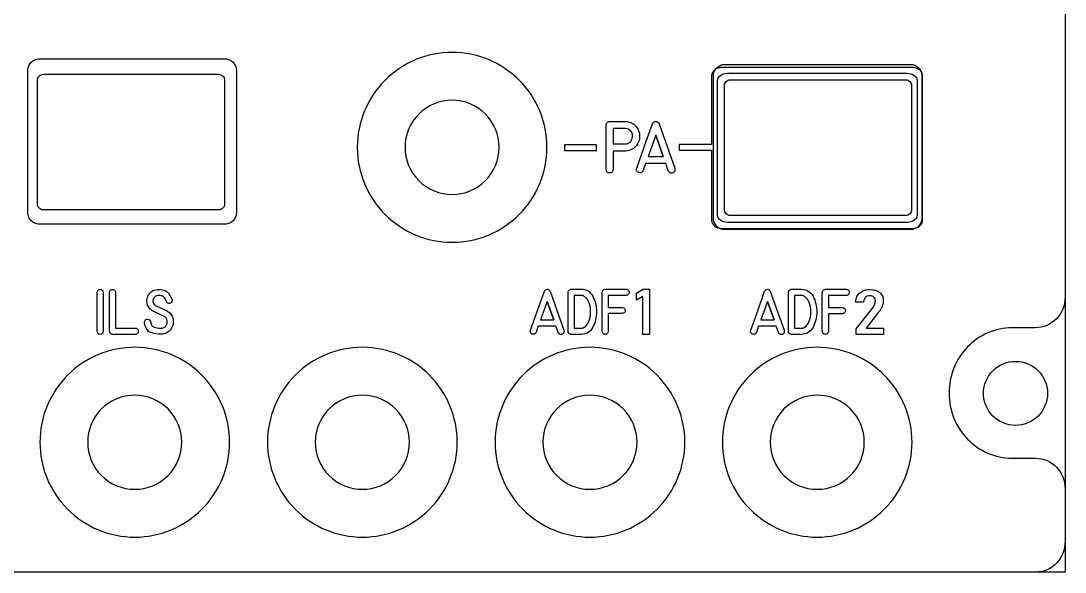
# Model space of a CAD drawing. Extents: x 27 to 704, y 10 to 614.
# Drawn here: x 623.1 to 704.3, y 527.9 to 570.7 of the extents above; entities that cross this region are included whole.
import ezdxf

# ---------------------------------------------------------------- set-up
doc = ezdxf.new("R2010")
doc.units = 0
for name, color, linetype in [('_BACKPANEL', 5, 'CONTINUOUS'), ('_ENGRAVING', 105, 'CONTINUOUS'), ('_TOPLAYER', 1, 'CONTINUOUS')]:
    doc.layers.add(name, color=color, linetype=linetype)

msp = doc.modelspace()

# ---------------------------------------------------------------- linework, layer by layer
at = {"layer": '_BACKPANEL'}
for points in [[(704.251, 555.656), (704.251, 537.553), (704.251, 527.854), (559.251, 527.854), (559.251, 537.553), (559.251, 556.036), (559.251, 573.895), (559.251, 589.238), (559.251, 598.937), (559.251, 608.636), (559.251, 613.485), (704.251, 613.485), (704.251, 608.636), (704.251, 598.937), (704.251, 589.238), (704.251, 574.845)], [(624.521, 567.721), (638.942, 567.721), (639.033, 567.717), (639.122, 567.703), (639.208, 567.681), (639.29, 567.651), (639.368, 567.614), (639.441, 567.569), (639.51, 567.517), (639.574, 567.46), (639.631, 567.396), (639.683, 567.328), (639.727, 567.254), (639.765, 567.176), (639.795, 567.094), (639.817, 567.008), (639.831, 566.92), (639.835, 566.828), (639.835, 555.777), (639.831, 555.686), (639.817, 555.597), (639.795, 555.512), (639.765, 555.43), (639.727, 555.352), (639.683, 555.278), (639.631, 555.209), (639.574, 555.146), (639.51, 555.088), (639.441, 555.037), (639.368, 554.992), (639.29, 554.955), (639.208, 554.925), (639.122, 554.903), (639.033, 554.889), (638.942, 554.884), (624.521, 554.884), (624.43, 554.889), (624.341, 554.903), (624.255, 554.925), (624.173, 554.955), (624.095, 554.992), (624.022, 555.037), (623.953, 555.088), (623.89, 555.146), (623.832, 555.209), (623.781, 555.278), (623.736, 555.352), (623.698, 555.43), (623.668, 555.512), (623.646, 555.597), (623.633, 555.686), (623.628, 555.777), (623.628, 566.828), (623.633, 566.92), (623.646, 567.008), (623.668, 567.094), (623.698, 567.176), (623.736, 567.254), (623.781, 567.328), (623.832, 567.396), (623.89, 567.46), (623.953, 567.517), (624.022, 567.569), (624.095, 567.614), (624.173, 567.651), (624.255, 567.681), (624.341, 567.703), (624.43, 567.717)], [(677.805, 567.292), (692.226, 567.292), (692.317, 567.288), (692.406, 567.274), (692.491, 567.252), (692.573, 567.222), (692.651, 567.184), (692.725, 567.14), (692.794, 567.088), (692.857, 567.031), (692.915, 566.967), (692.966, 566.898), (693.011, 566.825), (693.049, 566.747), (693.079, 566.665), (693.101, 566.579), (693.114, 566.49), (693.119, 566.399), (693.119, 555.348), (693.114, 555.257), (693.101, 555.168), (693.079, 555.083), (693.049, 555.001), (693.011, 554.923), (692.966, 554.849), (692.915, 554.78), (692.857, 554.717), (692.794, 554.659), (692.725, 554.608), (692.651, 554.563), (692.573, 554.525), (692.491, 554.495), (692.406, 554.473), (692.317, 554.46), (692.226, 554.455), (677.805, 554.455), (677.713, 554.46), (677.625, 554.473), (677.539, 554.495), (677.457, 554.525), (677.379, 554.563), (677.305, 554.608), (677.237, 554.659), (677.173, 554.717), (677.116, 554.78), (677.064, 554.849), (677.019, 554.923), (676.982, 555.001), (676.952, 555.083), (676.93, 555.168), (676.916, 555.257), (676.912, 555.348), (676.912, 566.399), (676.916, 566.49), (676.93, 566.579), (676.952, 566.665), (676.982, 566.747), (677.019, 566.825), (677.064, 566.898), (677.116, 566.967), (677.173, 567.031), (677.237, 567.088), (677.305, 567.14), (677.379, 567.184), (677.457, 567.222), (677.539, 567.252), (677.625, 567.274), (677.713, 567.288)], [(697.906, 541.737), (697.919, 541.991), (697.957, 542.238), (698.018, 542.477), (698.102, 542.705), (698.206, 542.923), (698.331, 543.128), (698.474, 543.32), (698.635, 543.496), (698.811, 543.657), (699.003, 543.8), (699.208, 543.925), (699.426, 544.03), (699.654, 544.113), (699.893, 544.175), (700.14, 544.212), (700.394, 544.225), (700.649, 544.212), (700.896, 544.175), (701.134, 544.113), (701.363, 544.03), (701.58, 543.925), (701.785, 543.8), (701.977, 543.657), (702.154, 543.496), (702.314, 543.32), (702.457, 543.128), (702.582, 542.923), (702.687, 542.705), (702.771, 542.477), (702.832, 542.238), (702.87, 541.991), (702.882, 541.737), (702.87, 541.483), (702.832, 541.236), (702.771, 540.997), (702.687, 540.768), (702.582, 540.551), (702.457, 540.346), (702.314, 540.154), (702.154, 539.978), (701.977, 539.817), (701.785, 539.674), (701.58, 539.549), (701.363, 539.444), (701.134, 539.361), (700.896, 539.299), (700.649, 539.262), (700.394, 539.249), (700.14, 539.262), (699.893, 539.299), (699.654, 539.361), (699.426, 539.444), (699.208, 539.549), (699.003, 539.674), (698.811, 539.817), (698.635, 539.978), (698.474, 540.154), (698.331, 540.346), (698.206, 540.551), (698.102, 540.768), (698.018, 540.997), (697.957, 541.236), (697.919, 541.483)]]:
    msp.add_lwpolyline(points, close=True, dxfattribs=at)
for points in [[(656.606, 564.508, 0.414214), (652.948, 560.85, 0.414214), (656.606, 557.192, 0.414214), (660.264, 560.85, 0.414214)], [(631.935, 541.601, 0.414214), (628.277, 537.943, 0.414214), (631.935, 534.285, 0.414214), (635.593, 537.943, 0.414214)], [(649.627, 541.601, 0.414214), (645.969, 537.943, 0.414214), (649.627, 534.285, 0.414214), (653.285, 537.943, 0.414214)], [(667.319, 541.601, 0.414214), (663.661, 537.943, 0.414214), (667.319, 534.285, 0.414214), (670.977, 537.943, 0.414214)], [(684.982, 541.601, 0.414214), (681.324, 537.943, 0.414214), (684.982, 534.285, 0.414214), (688.64, 537.943, 0.414214)]]:
    msp.add_lwpolyline(points, format="xyb", close=True, dxfattribs=at)
at = {"layer": '_ENGRAVING'}
msp.add_lwpolyline([(676.733, 561.078), (674.251, 561.078), (674.251, 560.631), (676.713, 560.631), (676.773, 560.631), (676.773, 560.561), (676.773, 555.179), (676.777, 555.114), (676.79, 555.051), (676.81, 554.99), (676.838, 554.931), (676.914, 554.823), (677.016, 554.73), (677.139, 554.652), (677.28, 554.594), (677.437, 554.557), (677.605, 554.544), (692.335, 554.544), (692.503, 554.557), (692.659, 554.594), (692.801, 554.652), (692.924, 554.73), (693.025, 554.823), (693.102, 554.931), (693.13, 554.99), (693.15, 555.051), (693.163, 555.114), (693.167, 555.179), (693.167, 566.417), (693.163, 566.482), (693.15, 566.545), (693.13, 566.606), (693.102, 566.664), (693.025, 566.772), (692.924, 566.866), (692.801, 566.944), (692.659, 567.002), (692.503, 567.039), (692.335, 567.052), (677.605, 567.052), (677.437, 567.039), (677.28, 567.002), (677.139, 566.944), (677.016, 566.866), (676.914, 566.772), (676.838, 566.664), (676.81, 566.606), (676.79, 566.545), (676.777, 566.482), (676.773, 566.417), (676.773, 561.118), (676.773, 561.078), (676.733, 561.078)], dxfattribs=at)
for points in [[(678.017, 566.604), (691.963, 566.604), (692.122, 566.592), (692.27, 566.558), (692.404, 566.504), (692.521, 566.432), (692.617, 566.345), (692.689, 566.246), (692.716, 566.191), (692.735, 566.135), (692.747, 566.076), (692.751, 566.016), (692.751, 555.602), (692.747, 555.541), (692.735, 555.483), (692.689, 555.372), (692.617, 555.272), (692.521, 555.185), (692.404, 555.114), (692.27, 555.06), (692.122, 555.025), (691.963, 555.013), (678.017, 555.013), (677.858, 555.025), (677.71, 555.06), (677.576, 555.114), (677.459, 555.185), (677.363, 555.272), (677.291, 555.372), (677.265, 555.426), (677.245, 555.483), (677.233, 555.541), (677.229, 555.602), (677.229, 566.016), (677.233, 566.076), (677.245, 566.135), (677.291, 566.246), (677.363, 566.345), (677.459, 566.432), (677.576, 566.504), (677.71, 566.558), (677.858, 566.592)], [(670.049, 562.859), (670.086, 562.859), (670.206, 562.846), (670.321, 562.822), (670.432, 562.789), (670.538, 562.746), (670.634, 562.695), (670.722, 562.636), (670.803, 562.569), (670.877, 562.495), (670.944, 562.414), (671.003, 562.324), (671.055, 562.227), (671.1, 562.123), (671.136, 562.014), (671.162, 561.907), (671.177, 561.8), (671.182, 561.694), (671.176, 561.589), (671.16, 561.484), (671.133, 561.38), (671.096, 561.277), (671.02, 561.122), (670.927, 560.986), (670.819, 560.867), (670.694, 560.766), (670.556, 560.683), (670.408, 560.622), (670.252, 560.58), (670.086, 560.559), (670.049, 560.558), (669.117, 560.558), (669.117, 559.133), (669.105, 559.069), (669.087, 559.013), (669.063, 558.965), (669.032, 558.927), (668.995, 558.896), (668.951, 558.875), (668.901, 558.862), (668.845, 558.858), (668.789, 558.862), (668.739, 558.875), (668.695, 558.896), (668.658, 558.927), (668.628, 558.965), (668.604, 559.013), (668.586, 559.069), (668.575, 559.133), (668.575, 562.586), (668.585, 562.643), (668.601, 562.694), (668.624, 562.738), (668.652, 562.775), (668.687, 562.806), (668.728, 562.83), (668.775, 562.848), (668.828, 562.859), (668.845, 562.859)], [(670.951, 559.235), (671.566, 560.957), (672.182, 562.679), (672.221, 562.757), (672.276, 562.813), (672.347, 562.847), (672.433, 562.859), (672.52, 562.849), (672.59, 562.815), (672.646, 562.759), (672.686, 562.679), (673.916, 559.225), (673.926, 559.159), (673.927, 559.099), (673.919, 559.046), (673.903, 558.998), (673.878, 558.957), (673.844, 558.922), (673.802, 558.892), (673.751, 558.869), (673.697, 558.854), (673.646, 558.85), (673.598, 558.855), (673.554, 558.87), (673.512, 558.896), (673.474, 558.932), (673.439, 558.978), (673.407, 559.034), (673.21, 559.592), (671.647, 559.592), (671.455, 559.047), (671.423, 558.991), (671.387, 558.945), (671.349, 558.909), (671.307, 558.884), (671.261, 558.869), (671.213, 558.864), (671.161, 558.87), (671.106, 558.886), (671.054, 558.91), (671.012, 558.94), (670.978, 558.975), (670.954, 559.016), (670.94, 559.062), (670.934, 559.114), (670.938, 559.172)], [(670.049, 562.308), (669.117, 562.308), (669.117, 561.11), (670.049, 561.11), (670.155, 561.12), (670.255, 561.148), (670.349, 561.194), (670.436, 561.259), (670.511, 561.338), (670.569, 561.426), (670.609, 561.523), (670.632, 561.63), (670.636, 561.761), (670.614, 561.883), (670.565, 561.998), (670.49, 562.104), (670.397, 562.193), (670.292, 562.257), (670.176, 562.295)], [(673.014, 560.141), (672.431, 561.783), (671.845, 560.141)], [(672.431, 561.783), (673.014, 560.141)], [(665.328, 560.604), (667.834, 560.604), (667.834, 561.052), (665.328, 561.052)], [(629.494, 546.56), (629.466, 546.455), (629.444, 546.414), (629.416, 546.38), (629.384, 546.354), (629.347, 546.335), (629.304, 546.324), (629.256, 546.321), (629.209, 546.325), (629.166, 546.336), (629.129, 546.355), (629.097, 546.381), (629.07, 546.414), (629.048, 546.455), (629.02, 546.56), (629.02, 549.568), (629.048, 549.673), (629.07, 549.714), (629.097, 549.748), (629.129, 549.775), (629.166, 549.793), (629.209, 549.805), (629.256, 549.809), (629.304, 549.805), (629.347, 549.794), (629.384, 549.775), (629.416, 549.749), (629.444, 549.715), (629.466, 549.674), (629.494, 549.568)], [(630.206, 546.323), (630.157, 546.33), (630.114, 546.343), (630.076, 546.363), (630.044, 546.389), (630.017, 546.422), (629.995, 546.461), (629.968, 546.56), (629.968, 549.568), (629.997, 549.675), (630.019, 549.717), (630.047, 549.751), (630.08, 549.777), (630.119, 549.795), (630.163, 549.806), (630.212, 549.809), (630.261, 549.804), (630.305, 549.792), (630.342, 549.773), (630.373, 549.746), (630.399, 549.713), (630.418, 549.672), (630.439, 549.568), (630.439, 546.798), (631.981, 546.8), (632.036, 546.79), (632.084, 546.774), (632.125, 546.753), (632.158, 546.725), (632.184, 546.691), (632.202, 546.652), (632.212, 546.607), (632.215, 546.555), (632.211, 546.504), (632.2, 546.46), (632.181, 546.421), (632.155, 546.389), (632.122, 546.363), (632.081, 546.343), (632.034, 546.33), (631.979, 546.323)], [(634.37, 548.18), (634.397, 548.168), (634.427, 548.152), (634.454, 548.137), (634.48, 548.121), (634.507, 548.105), (634.586, 548.047), (634.657, 547.983), (634.72, 547.915), (634.775, 547.841), (634.822, 547.762), (634.861, 547.677), (634.893, 547.587), (634.916, 547.492), (634.935, 547.337), (634.93, 547.177), (634.91, 547.064), (634.877, 546.955), (634.83, 546.85), (634.77, 546.749), (634.7, 546.657), (634.621, 546.575), (634.533, 546.505), (634.437, 546.446), (634.329, 546.395), (634.218, 546.359), (634.106, 546.337), (633.991, 546.33), (633.8, 546.336), (633.613, 546.355), (633.43, 546.387), (633.252, 546.431), (633.167, 546.462), (633.088, 546.503), (633.016, 546.555), (632.95, 546.617), (632.89, 546.69), (632.837, 546.774), (632.79, 546.868), (632.749, 546.973), (632.719, 547.089), (632.695, 547.208), (632.69, 547.267), (632.698, 547.323), (632.719, 547.375), (632.755, 547.424), (632.799, 547.464), (632.849, 547.489), (632.904, 547.499), (632.964, 547.496), (633.025, 547.475), (633.076, 547.44), (633.117, 547.392), (633.148, 547.329), (633.153, 547.313), (633.201, 547.147), (633.263, 547.019), (633.3, 546.968), (633.34, 546.927), (633.385, 546.895), (633.433, 546.873), (633.542, 546.842), (633.671, 546.821), (633.82, 546.81), (633.988, 546.808), (634.067, 546.813), (634.139, 546.828), (634.205, 546.852), (634.264, 546.886), (634.317, 546.93), (634.363, 546.984), (634.403, 547.048), (634.437, 547.121), (634.458, 547.192), (634.468, 547.264), (634.467, 547.337), (634.454, 547.411), (634.431, 547.483), (634.399, 547.549), (634.358, 547.609), (634.309, 547.662), (634.253, 547.704), (634.182, 547.742), (633.409, 548.088), (633.383, 548.101), (633.293, 548.155), (633.212, 548.214), (633.14, 548.279), (633.076, 548.348), (633.022, 548.424), (632.976, 548.504), (632.94, 548.59), (632.913, 548.682), (632.89, 548.789), (632.88, 548.894), (632.882, 548.996), (632.896, 549.095), (632.921, 549.191), (632.958, 549.285), (633.008, 549.375), (633.069, 549.463), (633.138, 549.545), (633.213, 549.615), (633.293, 549.674), (633.379, 549.723), (633.469, 549.761), (633.565, 549.788), (633.666, 549.804), (633.773, 549.81), (633.956, 549.805), (634.13, 549.771), (634.214, 549.749), (634.299, 549.716), (634.398, 549.661), (634.484, 549.597), (634.559, 549.523), (634.621, 549.44), (634.727, 549.258), (634.823, 549.061), (634.838, 549.017), (634.843, 548.937), (634.821, 548.865), (634.78, 548.801), (634.744, 548.77), (634.7, 548.744), (634.653, 548.729), (634.605, 548.725), (634.554, 548.733), (634.505, 548.75), (634.463, 548.779), (634.426, 548.818), (634.395, 548.869), (634.303, 549.07), (634.244, 549.165), (634.165, 549.241), (634.094, 549.281), (634.018, 549.309), (633.909, 549.328), (633.756, 549.333), (633.651, 549.32), (633.558, 549.282), (633.479, 549.221), (633.414, 549.136), (633.38, 549.072), (633.358, 549.004), (633.35, 548.933), (633.353, 548.858), (633.373, 548.769), (633.409, 548.691), (633.46, 548.623), (633.527, 548.566), (633.542, 548.555), (633.56, 548.544), (633.579, 548.535), (633.599, 548.527)], [(662.695, 546.652), (663.234, 548.162), (663.774, 549.671), (663.809, 549.74), (663.857, 549.789), (663.919, 549.818), (663.994, 549.829), (664.07, 549.82), (664.132, 549.79), (664.181, 549.741), (664.216, 549.671), (665.294, 546.643), (665.303, 546.533), (665.297, 546.486), (665.283, 546.445), (665.261, 546.408), (665.231, 546.377), (665.194, 546.352), (665.149, 546.332), (665.102, 546.318), (665.057, 546.314), (665.015, 546.319), (664.976, 546.332), (664.94, 546.355), (664.907, 546.386), (664.848, 546.475), (664.675, 546.965), (663.305, 546.965), (663.137, 546.487), (663.078, 546.398), (663.044, 546.366), (663.007, 546.344), (662.967, 546.331), (662.925, 546.327), (662.879, 546.332), (662.831, 546.346), (662.786, 546.367), (662.748, 546.393), (662.719, 546.424), (662.698, 546.46), (662.685, 546.5), (662.68, 546.546)], [(665.86, 549.829), (666.652, 549.829), (666.795, 549.82), (666.928, 549.795), (667.053, 549.752), (667.168, 549.692), (667.274, 549.615), (667.37, 549.521), (667.458, 549.409), (667.536, 549.281), (667.605, 549.142), (667.665, 549), (667.715, 548.854), (667.756, 548.705), (667.789, 548.553), (667.812, 548.397), (667.825, 548.238), (667.83, 548.075), (667.825, 547.912), (667.812, 547.753), (667.788, 547.597), (667.756, 547.445), (667.715, 547.296), (667.664, 547.15), (667.604, 547.008), (667.535, 546.869), (667.457, 546.741), (667.369, 546.63), (667.273, 546.535), (667.167, 546.458), (667.052, 546.398), (666.928, 546.356), (666.794, 546.33), (666.652, 546.321), (665.86, 546.321), (665.863, 546.321), (665.86, 546.321), (665.8, 546.332), (665.723, 546.362), (665.669, 546.411), (665.637, 546.479), (665.626, 546.565), (665.625, 546.565), (665.626, 549.589), (665.625, 549.603), (665.631, 549.648), (665.646, 549.69), (665.668, 549.728), (665.698, 549.763), (665.734, 549.792), (665.773, 549.812), (665.816, 549.825), (665.862, 549.829)], [(668.259, 546.565), (668.259, 549.586), (668.285, 549.686), (668.306, 549.726), (668.333, 549.759), (668.366, 549.787), (668.404, 549.807), (668.448, 549.821), (668.497, 549.829), (670.124, 549.829), (670.179, 549.821), (670.227, 549.807), (670.267, 549.786), (670.3, 549.759), (670.325, 549.725), (670.343, 549.685), (670.354, 549.639), (670.358, 549.586), (670.354, 549.534), (670.343, 549.488), (670.325, 549.448), (670.299, 549.415), (670.265, 549.388), (670.225, 549.368), (670.176, 549.355), (670.121, 549.348), (668.731, 549.348), (668.731, 548.411), (669.815, 548.411), (669.917, 548.39), (669.957, 548.37), (669.99, 548.344), (670.016, 548.312), (670.034, 548.274), (670.046, 548.23), (670.05, 548.18), (670.047, 548.129), (670.037, 548.084), (670.019, 548.044), (669.993, 548.01), (669.96, 547.982), (669.919, 547.959), (669.815, 547.929), (668.731, 547.929), (668.731, 546.565), (668.71, 546.461), (668.691, 546.42), (668.666, 546.386), (668.634, 546.36), (668.596, 546.341), (668.553, 546.329), (668.503, 546.325), (668.453, 546.328), (668.409, 546.338), (668.37, 546.357), (668.337, 546.383), (668.309, 546.417), (668.286, 546.458)], [(671.959, 546.319), (671.437, 546.319), (671.437, 549.255), (670.936, 548.973), (670.936, 549.513), (671.437, 549.821), (671.959, 549.821)], [(679.815, 546.648), (680.354, 548.158), (680.894, 549.667), (680.929, 549.736), (680.977, 549.785), (681.039, 549.814), (681.115, 549.825), (681.19, 549.816), (681.252, 549.786), (681.301, 549.737), (681.336, 549.667), (682.414, 546.639), (682.424, 546.529), (682.417, 546.482), (682.403, 546.441), (682.381, 546.404), (682.351, 546.373), (682.314, 546.348), (682.269, 546.328), (682.222, 546.315), (682.177, 546.31), (682.136, 546.315), (682.097, 546.329), (682.06, 546.351), (682.027, 546.382), (681.968, 546.472), (681.795, 546.961), (680.425, 546.961), (680.257, 546.484), (680.198, 546.394), (680.164, 546.362), (680.127, 546.34), (680.087, 546.327), (680.045, 546.323), (680, 546.328), (679.951, 546.342), (679.906, 546.363), (679.869, 546.389), (679.839, 546.42), (679.818, 546.456), (679.805, 546.497), (679.8, 546.542)], [(682.98, 549.825), (683.772, 549.825), (683.915, 549.816), (684.048, 549.791), (684.173, 549.748), (684.288, 549.688), (684.394, 549.611), (684.49, 549.517), (684.578, 549.405), (684.656, 549.277), (684.725, 549.138), (684.785, 548.996), (684.835, 548.85), (684.877, 548.701), (684.909, 548.549), (684.932, 548.393), (684.946, 548.234), (684.95, 548.071), (684.946, 547.908), (684.932, 547.749), (684.909, 547.593), (684.876, 547.441), (684.835, 547.292), (684.784, 547.146), (684.724, 547.004), (684.655, 546.865), (684.577, 546.737), (684.489, 546.626), (684.393, 546.531), (684.287, 546.454), (684.172, 546.394), (684.048, 546.352), (683.914, 546.326), (683.772, 546.317), (682.98, 546.317), (682.984, 546.317), (682.98, 546.317), (682.92, 546.328), (682.843, 546.358), (682.789, 546.407), (682.757, 546.475), (682.747, 546.561), (682.745, 546.561), (682.747, 549.585), (682.745, 549.599), (682.751, 549.644), (682.766, 549.686), (682.788, 549.724), (682.818, 549.759), (682.854, 549.788), (682.893, 549.808), (682.936, 549.821), (682.982, 549.825)], [(685.379, 546.561), (685.379, 549.582), (685.405, 549.682), (685.427, 549.722), (685.454, 549.756), (685.486, 549.783), (685.524, 549.803), (685.568, 549.817), (685.617, 549.825), (687.245, 549.825), (687.299, 549.817), (687.347, 549.803), (687.387, 549.782), (687.42, 549.755), (687.445, 549.721), (687.464, 549.682), (687.475, 549.635), (687.478, 549.583), (687.474, 549.53), (687.463, 549.484), (687.445, 549.444), (687.419, 549.411), (687.386, 549.384), (687.345, 549.364), (687.297, 549.351), (687.241, 549.344), (685.851, 549.344), (685.851, 548.407), (686.935, 548.407), (687.037, 548.386), (687.077, 548.366), (687.11, 548.34), (687.136, 548.308), (687.155, 548.27), (687.166, 548.226), (687.171, 548.176), (687.168, 548.125), (687.157, 548.08), (687.139, 548.04), (687.113, 548.006), (687.08, 547.978), (687.039, 547.955), (686.935, 547.926), (685.851, 547.926), (685.851, 546.561), (685.831, 546.457), (685.811, 546.416), (685.786, 546.382), (685.754, 546.356), (685.717, 546.337), (685.673, 546.325), (685.623, 546.321), (685.573, 546.324), (685.529, 546.335), (685.49, 546.353), (685.457, 546.379), (685.429, 546.413), (685.407, 546.454)], [(689.052, 549.803), (689.296, 549.789), (689.406, 549.771), (689.509, 549.746), (689.604, 549.714), (689.692, 549.676), (689.772, 549.63), (689.844, 549.577), (689.909, 549.518), (689.965, 549.452), (690.013, 549.381), (690.052, 549.303), (690.082, 549.219), (690.103, 549.129), (690.116, 549.033), (690.121, 548.93), (690.121, 548.923), (690.115, 548.822), (690.098, 548.718), (690.069, 548.609), (690.029, 548.497), (689.977, 548.383), (689.915, 548.268), (689.841, 548.152), (689.757, 548.036), (688.784, 546.797), (690.132, 546.797), (690.132, 546.309), (688.006, 546.309), (688.006, 546.756), (689.209, 548.25), (689.335, 548.432), (689.427, 548.607), (689.46, 548.691), (689.484, 548.772), (689.498, 548.848), (689.503, 548.921), (689.503, 548.93), (689.496, 549.017), (689.475, 549.093), (689.44, 549.159), (689.391, 549.213), (689.329, 549.256), (689.254, 549.286), (689.166, 549.304), (689.066, 549.31), (688.965, 549.303), (688.875, 549.28), (688.796, 549.242), (688.728, 549.189), (688.672, 549.123), (688.629, 549.043), (688.6, 548.949), (688.585, 548.842), (688.585, 548.825), (687.967, 548.825), (687.967, 548.842), (687.981, 548.954), (688.002, 549.06), (688.031, 549.159), (688.067, 549.251), (688.111, 549.337), (688.163, 549.416), (688.222, 549.488), (688.289, 549.553), (688.362, 549.611), (688.442, 549.662), (688.528, 549.705), (688.621, 549.74), (688.719, 549.768), (688.824, 549.787), (688.935, 549.799)], [(664.504, 547.447), (663.993, 548.885), (663.478, 547.447)], [(663.993, 548.885), (664.504, 547.447)], [(666.652, 546.804), (666.658, 546.804), (666.667, 546.804), (666.673, 546.805), (666.68, 546.806), (666.688, 546.807), (666.697, 546.808), (666.704, 546.809), (666.712, 546.809), (666.719, 546.81), (666.727, 546.811), (666.741, 546.815), (666.748, 546.817), (666.756, 546.821), (666.763, 546.822), (666.773, 546.825), (666.779, 546.827), (666.788, 546.83), (666.803, 546.837), (666.82, 546.844), (666.827, 546.846), (666.835, 546.851), (666.848, 546.859), (666.865, 546.868), (666.872, 546.872), (666.88, 546.878), (666.895, 546.888), (666.903, 546.892), (666.912, 546.898), (666.919, 546.904), (666.927, 546.91), (666.934, 546.915), (666.943, 546.921), (666.959, 546.934), (666.973, 546.948), (666.979, 546.955), (666.988, 546.964), (666.995, 546.97), (667.003, 546.979), (667.018, 546.993), (667.025, 547), (667.033, 547.008), (667.04, 547.016), (667.048, 547.025), (667.062, 547.042), (667.077, 547.061), (667.09, 547.08), (667.097, 547.089), (667.106, 547.099), (667.111, 547.109), (667.119, 547.119), (667.125, 547.131), (667.132, 547.142), (667.146, 547.162), (667.152, 547.173), (667.159, 547.184), (667.165, 547.196), (667.173, 547.207), (667.183, 547.229), (667.189, 547.241), (667.196, 547.255), (667.202, 547.266), (667.21, 547.279), (667.214, 547.291), (667.22, 547.304), (667.232, 547.33), (667.243, 547.357), (667.248, 547.37), (667.253, 547.385), (667.258, 547.399), (667.264, 547.414), (667.272, 547.441), (667.276, 547.455), (667.282, 547.471), (667.29, 547.5), (667.301, 547.529), (667.303, 547.543), (667.307, 547.56), (667.311, 547.574), (667.316, 547.59), (667.318, 547.603), (667.322, 547.62), (667.327, 547.652), (667.33, 547.667), (667.334, 547.683), (667.336, 547.697), (667.339, 547.714), (667.344, 547.746), (667.347, 547.762), (667.351, 547.779), (667.354, 547.811), (667.355, 547.826), (667.358, 547.844), (667.361, 547.876), (667.363, 547.909), (667.364, 547.943), (667.366, 547.976), (667.367, 547.992), (667.369, 548.01), (667.37, 548.025), (667.371, 548.043), (667.371, 548.058), (667.371, 548.075), (667.371, 548.091), (667.371, 548.108), (667.37, 548.124), (667.369, 548.142), (667.369, 548.157), (667.369, 548.174), (667.366, 548.209), (667.364, 548.239), (667.361, 548.275), (667.359, 548.306), (667.356, 548.339), (667.353, 548.354), (667.353, 548.371), (667.346, 548.404), (667.343, 548.418), (667.341, 548.435), (667.336, 548.467), (667.331, 548.5), (667.322, 548.531), (667.317, 548.56), (667.312, 548.574), (667.309, 548.591), (667.304, 548.605), (667.301, 548.621), (667.292, 548.651), (667.284, 548.68), (667.278, 548.692), (667.274, 548.707), (667.264, 548.736), (667.253, 548.764), (667.248, 548.776), (667.243, 548.791), (667.237, 548.803), (667.232, 548.817), (667.22, 548.842), (667.21, 548.866), (667.198, 548.892), (667.191, 548.903), (667.186, 548.914), (667.173, 548.938), (667.159, 548.961), (667.152, 548.972), (667.146, 548.983), (667.132, 549.003), (667.126, 549.014), (667.121, 549.024), (667.092, 549.063), (667.065, 549.101), (667.035, 549.135), (667.005, 549.168), (666.976, 549.197), (666.944, 549.223), (666.912, 549.248), (666.88, 549.271), (666.85, 549.289), (666.82, 549.305), (666.788, 549.317), (666.756, 549.329), (666.741, 549.333), (666.727, 549.339), (666.697, 549.344), (666.667, 549.346), (666.658, 549.346), (666.652, 549.346), (666.097, 549.346), (666.097, 546.804)], [(681.624, 547.443), (681.113, 548.881), (680.599, 547.443)], [(681.113, 548.881), (681.624, 547.443)], [(683.772, 546.8), (683.779, 546.8), (683.787, 546.8), (683.793, 546.801), (683.801, 546.802), (683.808, 546.803), (683.817, 546.804), (683.824, 546.805), (683.832, 546.805), (683.839, 546.806), (683.848, 546.807), (683.861, 546.811), (683.868, 546.813), (683.876, 546.817), (683.884, 546.818), (683.893, 546.821), (683.9, 546.823), (683.908, 546.826), (683.923, 546.833), (683.94, 546.84), (683.947, 546.842), (683.955, 546.847), (683.969, 546.855), (683.985, 546.864), (683.992, 546.868), (684.001, 546.874), (684.016, 546.884), (684.023, 546.889), (684.032, 546.895), (684.039, 546.9), (684.048, 546.907), (684.054, 546.911), (684.063, 546.917), (684.08, 546.931), (684.093, 546.944), (684.1, 546.951), (684.108, 546.96), (684.115, 546.966), (684.123, 546.975), (684.138, 546.989), (684.145, 546.996), (684.153, 547.004), (684.16, 547.012), (684.169, 547.021), (684.182, 547.038), (684.197, 547.057), (684.211, 547.076), (684.217, 547.086), (684.226, 547.095), (684.232, 547.105), (684.239, 547.115), (684.245, 547.127), (684.253, 547.138), (684.266, 547.158), (684.272, 547.169), (684.28, 547.181), (684.285, 547.192), (684.293, 547.203), (684.303, 547.225), (684.309, 547.237), (684.317, 547.251), (684.322, 547.262), (684.33, 547.275), (684.334, 547.287), (684.34, 547.3), (684.352, 547.326), (684.364, 547.354), (684.368, 547.366), (684.374, 547.381), (684.378, 547.395), (684.384, 547.41), (684.392, 547.437), (684.396, 547.451), (684.402, 547.467), (684.411, 547.496), (684.421, 547.525), (684.423, 547.539), (684.427, 547.556), (684.431, 547.57), (684.436, 547.586), (684.438, 547.599), (684.443, 547.616), (684.448, 547.648), (684.45, 547.663), (684.454, 547.679), (684.456, 547.693), (684.459, 547.71), (684.464, 547.742), (684.467, 547.758), (684.471, 547.775), (684.475, 547.807), (684.475, 547.822), (684.478, 547.84), (684.481, 547.872), (684.483, 547.905), (684.485, 547.939), (684.486, 547.972), (684.487, 547.988), (684.49, 548.006), (684.49, 548.021), (684.491, 548.039), (684.491, 548.054), (684.491, 548.071), (684.491, 548.087), (684.491, 548.104), (684.49, 548.12), (684.49, 548.138), (684.49, 548.153), (684.49, 548.17), (684.486, 548.205), (684.485, 548.236), (684.481, 548.272), (684.48, 548.302), (684.476, 548.335), (684.474, 548.35), (684.473, 548.367), (684.466, 548.4), (684.463, 548.415), (684.461, 548.431), (684.456, 548.463), (684.451, 548.496), (684.443, 548.527), (684.438, 548.556), (684.433, 548.57), (684.429, 548.587), (684.424, 548.601), (684.421, 548.617), (684.412, 548.647), (684.404, 548.676), (684.398, 548.689), (684.394, 548.703), (684.384, 548.732), (684.374, 548.76), (684.368, 548.772), (684.364, 548.787), (684.357, 548.799), (684.352, 548.813), (684.34, 548.838), (684.33, 548.862), (684.318, 548.888), (684.311, 548.899), (684.306, 548.91), (684.293, 548.934), (684.28, 548.957), (684.272, 548.968), (684.266, 548.979), (684.253, 548.999), (684.246, 549.01), (684.241, 549.02), (684.212, 549.059), (684.185, 549.097), (684.155, 549.131), (684.125, 549.164), (684.096, 549.193), (684.064, 549.219), (684.032, 549.244), (684.001, 549.267), (683.97, 549.285), (683.94, 549.301), (683.908, 549.313), (683.876, 549.325), (683.861, 549.329), (683.848, 549.335), (683.817, 549.34), (683.787, 549.342), (683.779, 549.342), (683.772, 549.342), (683.217, 549.342), (683.217, 546.8)]]:
    msp.add_lwpolyline(points, close=True, dxfattribs=at)
at = {"layer": '_TOPLAYER'}
msp.add_lwpolyline([(704.25, 581.986), (704.25, 564.223), (704.25, 559.75), (704.25, 551.581), (704.25, 549.208), (704.238, 548.965), (704.203, 548.729), (704.146, 548.501), (704.068, 548.282), (703.971, 548.074), (703.855, 547.878), (703.722, 547.695), (703.572, 547.526), (703.408, 547.373), (703.229, 547.236), (703.038, 547.117), (702.836, 547.017), (702.623, 546.937), (702.401, 546.878), (702.171, 546.842), (701.934, 546.83), (700.133, 546.83), (699.881, 546.823), (699.631, 546.803), (699.386, 546.771), (699.144, 546.726), (698.907, 546.669), (698.674, 546.601), (698.446, 546.521), (698.224, 546.43), (698.006, 546.328), (697.795, 546.215), (697.589, 546.093), (697.39, 545.961), (697.198, 545.819), (697.013, 545.668), (696.835, 545.509), (696.664, 545.341), (696.502, 545.164), (696.348, 544.98), (696.202, 544.789), (696.065, 544.59), (695.938, 544.385), (695.82, 544.173), (695.711, 543.954), (695.613, 543.73), (695.525, 543.501), (695.448, 543.266), (695.382, 543.026), (695.327, 542.782), (695.284, 542.533), (695.253, 542.281), (695.234, 542.025), (695.227, 541.765), (695.234, 541.506), (695.253, 541.25), (695.284, 540.998), (695.327, 540.749), (695.382, 540.505), (695.448, 540.265), (695.525, 540.03), (695.613, 539.801), (695.711, 539.576), (695.82, 539.358), (695.938, 539.146), (696.065, 538.941), (696.202, 538.742), (696.348, 538.551), (696.502, 538.367), (696.664, 538.19), (696.835, 538.022), (697.013, 537.863), (697.198, 537.712), (697.39, 537.571), (697.589, 537.438), (697.795, 537.316), (698.006, 537.204), (698.224, 537.102), (698.446, 537.011), (698.674, 536.931), (698.907, 536.862), (699.144, 536.805), (699.386, 536.761), (699.631, 536.728), (699.881, 536.708), (700.133, 536.702), (701.946, 536.702), (702.182, 536.688), (702.411, 536.652), (702.632, 536.592), (702.844, 536.512), (703.045, 536.411), (703.235, 536.292), (703.413, 536.155), (703.576, 536.001), (703.725, 535.833), (703.858, 535.65), (703.973, 535.454), (704.07, 535.247), (704.147, 535.029), (704.204, 534.801), (704.239, 534.566), (704.251, 534.324), (704.251, 530.232), (704.239, 529.989), (704.205, 529.753), (704.15, 529.525), (704.075, 529.307), (703.98, 529.099), (703.867, 528.903), (703.737, 528.72), (703.591, 528.551), (703.43, 528.397), (703.255, 528.26), (703.067, 528.141), (702.867, 528.041), (702.657, 527.961), (702.436, 527.903), (702.208, 527.867), (701.971, 527.854), (561.572, 527.854)], dxfattribs=at)
for points in [[(656.606, 568.222, 0.414214), (649.234, 560.85, 0.414214), (656.606, 553.478, 0.414214), (663.978, 560.85, 0.414214)], [(631.935, 545.315, 0.414214), (624.563, 537.943, 0.414214), (631.935, 530.571, 0.414214), (639.307, 537.943, 0.414214)], [(649.627, 545.315, 0.414214), (642.255, 537.943, 0.414214), (649.627, 530.571, 0.414214), (656.999, 537.943, 0.414214)], [(667.319, 545.315, 0.414214), (659.947, 537.943, 0.414214), (667.319, 530.571, 0.414214), (674.691, 537.943, 0.414214)], [(684.982, 545.315, 0.414214), (677.61, 537.943, 0.414214), (684.982, 530.571, 0.414214), (692.354, 537.943, 0.414214)]]:
    msp.add_lwpolyline(points, format="xyb", close=True, dxfattribs=at)
for points in [[(624.834, 566.525), (638.447, 566.525), (638.541, 566.516), (638.628, 566.489), (638.707, 566.446), (638.776, 566.389), (638.833, 566.32), (638.876, 566.241), (638.903, 566.154), (638.912, 566.06), (638.912, 556.447), (638.903, 556.353), (638.876, 556.266), (638.833, 556.187), (638.776, 556.118), (638.707, 556.061), (638.628, 556.018), (638.541, 555.991), (638.447, 555.982), (624.834, 555.982), (624.74, 555.991), (624.653, 556.018), (624.574, 556.061), (624.505, 556.118), (624.448, 556.187), (624.405, 556.266), (624.378, 556.353), (624.369, 556.447), (624.369, 566.06), (624.378, 566.154), (624.405, 566.241), (624.448, 566.32), (624.505, 566.389), (624.574, 566.446), (624.653, 566.489), (624.74, 566.516)], [(678.239, 566.096), (691.852, 566.096), (691.946, 566.087), (692.033, 566.06), (692.112, 566.017), (692.181, 565.96), (692.238, 565.891), (692.281, 565.812), (692.308, 565.725), (692.317, 565.631), (692.317, 556.018), (692.308, 555.924), (692.281, 555.837), (692.238, 555.758), (692.181, 555.689), (692.112, 555.632), (692.033, 555.589), (691.946, 555.562), (691.852, 555.552), (678.239, 555.552), (678.145, 555.562), (678.058, 555.589), (677.979, 555.632), (677.91, 555.689), (677.853, 555.758), (677.81, 555.837), (677.783, 555.924), (677.774, 556.018), (677.774, 565.631), (677.783, 565.725), (677.81, 565.812), (677.853, 565.891), (677.91, 565.96), (677.979, 566.017), (678.058, 566.06), (678.145, 566.087)]]:
    msp.add_lwpolyline(points, close=True, dxfattribs=at)

doc.saveas('drawing.dxf')
